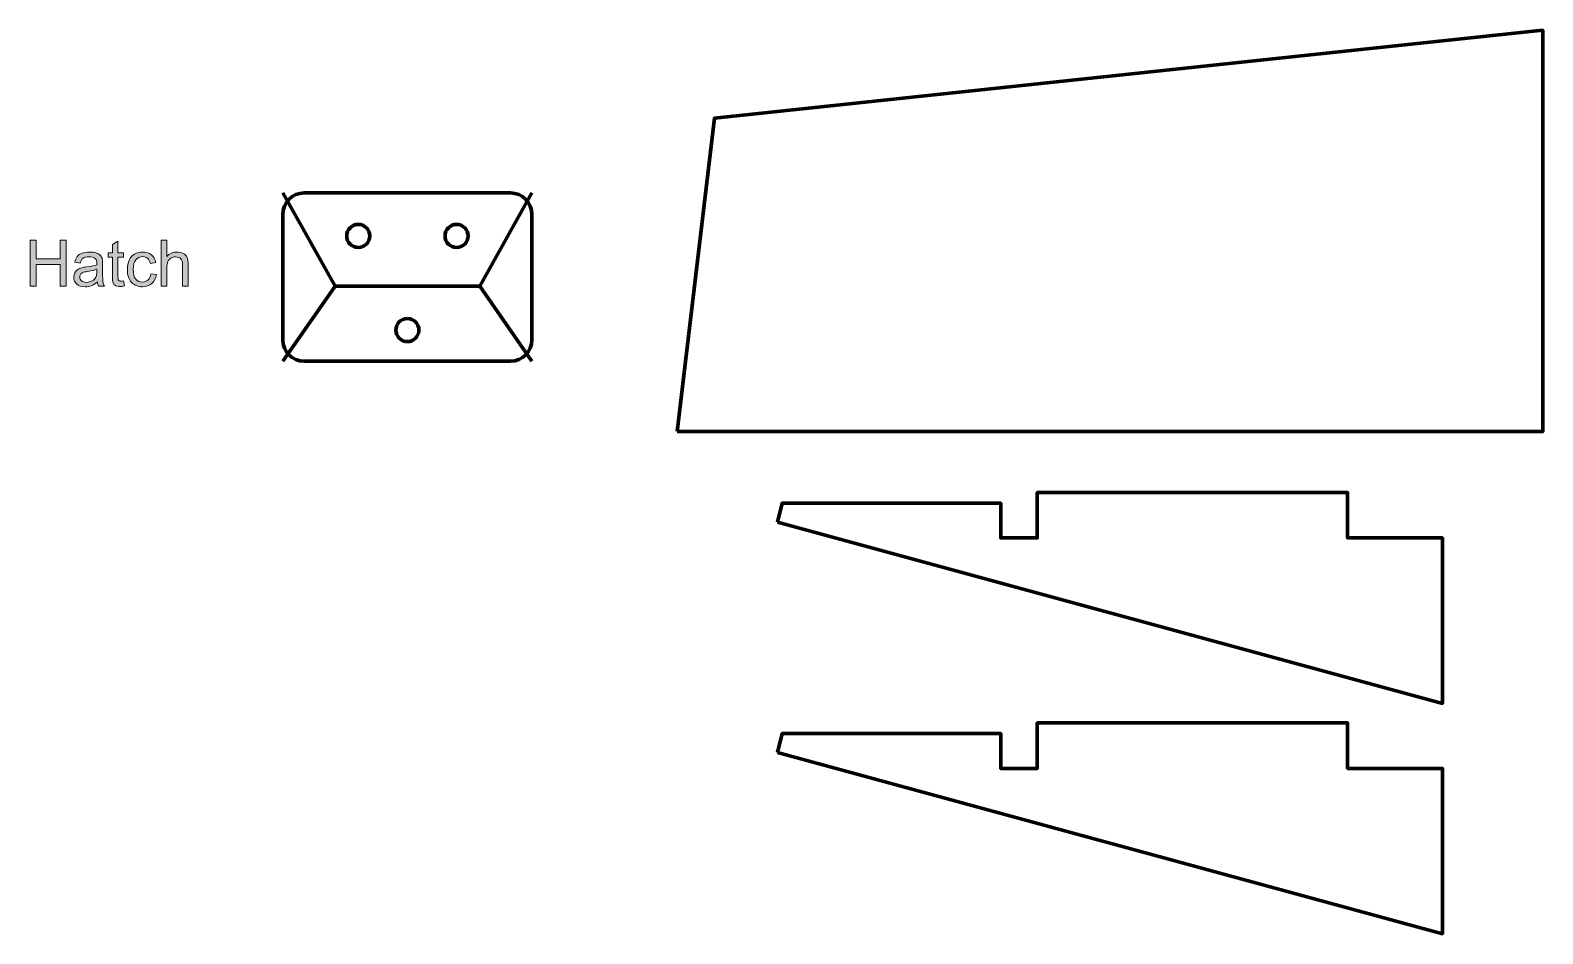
# Model space of a CAD drawing. Header units: inches. Extents: x 247 to 2765, y -1897 to -1110.
# Drawn here: x 1492.3 to 1592.1, y -1625.7 to -1566 of the extents above; entities that cross this region are included whole.
import ezdxf

# ---------------------------------------------------------------- set-up
doc = ezdxf.new("R2010")
doc.units = ezdxf.units.IN
doc.header["$MEASUREMENT"] = 0
doc.layers.add('Layer 1', color=7, linetype='Continuous')

# ---------------------------------------------------------------- blocks, each defined once
blk = doc.blocks.new('block 282')
at = {"layer": 'Layer 1', "true_color": 0x3cb54a}
h = blk.add_hatch(color=95, dxfattribs=at)
h.dxf.hatch_style = 2
h.paths.add_polyline_path([(1492.276, -1582.919), (1492.276, -1579.888), (1492.677, -1579.888), (1492.677, -1581.132), (1494.252, -1581.132), (1494.252, -1579.888), (1494.654, -1579.888), (1494.654, -1582.919), (1494.252, -1582.919), (1494.252, -1581.49), (1492.677, -1581.49), (1492.677, -1582.919)])
h = blk.add_hatch(color=95, dxfattribs=at)
h.dxf.hatch_style = 2
edge = h.paths.add_edge_path()
edge.add_spline(control_points=[(1498.439, -1582.586), (1498.439, -1582.586), (1498.493, -1582.914), (1498.493, -1582.914), (1498.388, -1582.937), (1498.294, -1582.948), (1498.212, -1582.948), (1498.077, -1582.948), (1497.972, -1582.926), (1497.897, -1582.883), (1497.822, -1582.841), (1497.771, -1582.785), (1497.741, -1582.714), (1497.71, -1582.645), (1497.695, -1582.499), (1497.695, -1582.276), (1497.695, -1582.276), (1497.695, -1581.013), (1497.695, -1581.013), (1497.695, -1581.013), (1497.422, -1581.013), (1497.422, -1581.013), (1497.422, -1581.013), (1497.422, -1580.723), (1497.422, -1580.723), (1497.422, -1580.723), (1497.695, -1580.723), (1497.695, -1580.723), (1497.695, -1580.723), (1497.695, -1580.18), (1497.695, -1580.18), (1497.695, -1580.18), (1498.065, -1579.956), (1498.065, -1579.956), (1498.065, -1579.956), (1498.065, -1580.723), (1498.065, -1580.723), (1498.065, -1580.723), (1498.439, -1580.723), (1498.439, -1580.723), (1498.439, -1580.723), (1498.439, -1581.013), (1498.439, -1581.013), (1498.439, -1581.013), (1498.065, -1581.013), (1498.065, -1581.013), (1498.065, -1581.013), (1498.065, -1582.296), (1498.065, -1582.296), (1498.065, -1582.403), (1498.072, -1582.471), (1498.085, -1582.501), (1498.098, -1582.531), (1498.12, -1582.555), (1498.15, -1582.573), (1498.18, -1582.591), (1498.221, -1582.6), (1498.276, -1582.6), (1498.318, -1582.6), (1498.372, -1582.596), (1498.439, -1582.586)], knot_values=[0, 0, 0, 0, 1, 1, 1, 2, 2, 2, 3, 3, 3, 4, 4, 4, 5, 5, 5, 6, 6, 6, 7, 7, 7, 8, 8, 8, 9, 9, 9, 10, 10, 10, 11, 11, 11, 12, 12, 12, 13, 13, 13, 14, 14, 14, 15, 15, 15, 16, 16, 16, 17, 17, 17, 18, 18, 18, 19, 19, 19, 20, 20, 20, 20], degree=3, periodic=1)
h = blk.add_hatch(color=95, dxfattribs=at)
h.dxf.hatch_style = 2
edge = h.paths.add_edge_path()
edge.add_spline(control_points=[(1500.92, -1582.919), (1500.92, -1582.919), (1500.92, -1579.888), (1500.92, -1579.888), (1500.92, -1579.888), (1501.292, -1579.888), (1501.292, -1579.888), (1501.292, -1579.888), (1501.292, -1580.975), (1501.292, -1580.975), (1501.466, -1580.774), (1501.685, -1580.674), (1501.95, -1580.674), (1502.112, -1580.674), (1502.254, -1580.706), (1502.373, -1580.769), (1502.493, -1580.833), (1502.579, -1580.923), (1502.63, -1581.036), (1502.682, -1581.148), (1502.709, -1581.312), (1502.709, -1581.528), (1502.709, -1581.528), (1502.709, -1582.919), (1502.709, -1582.919), (1502.709, -1582.919), (1502.336, -1582.919), (1502.336, -1582.919), (1502.336, -1582.919), (1502.336, -1581.528), (1502.336, -1581.528), (1502.336, -1581.342), (1502.297, -1581.206), (1502.215, -1581.122), (1502.134, -1581.038), (1502.02, -1580.995), (1501.873, -1580.995), (1501.762, -1580.995), (1501.659, -1581.024), (1501.562, -1581.081), (1501.464, -1581.138), (1501.394, -1581.216), (1501.354, -1581.313), (1501.313, -1581.411), (1501.291, -1581.546), (1501.291, -1581.718), (1501.291, -1581.718), (1501.291, -1582.919), (1501.291, -1582.919), (1501.291, -1582.919), (1500.92, -1582.919), (1500.92, -1582.919)], knot_values=[0, 0, 0, 0, 1, 1, 1, 2, 2, 2, 3, 3, 3, 4, 4, 4, 5, 5, 5, 6, 6, 6, 7, 7, 7, 8, 8, 8, 9, 9, 9, 10, 10, 10, 11, 11, 11, 12, 12, 12, 13, 13, 13, 14, 14, 14, 15, 15, 15, 16, 16, 16, 17, 17, 17, 17], degree=3, periodic=1)
h = blk.add_hatch(color=95, dxfattribs=at)
h.dxf.hatch_style = 2
edge = h.paths.add_edge_path()
edge.add_spline(control_points=[(1496.705, -1582.648), (1496.567, -1582.765), (1496.435, -1582.847), (1496.307, -1582.896), (1496.181, -1582.944), (1496.043, -1582.968), (1495.897, -1582.968), (1495.656, -1582.968), (1495.47, -1582.909), (1495.342, -1582.791), (1495.212, -1582.673), (1495.147, -1582.523), (1495.147, -1582.34), (1495.147, -1582.232), (1495.171, -1582.134), (1495.22, -1582.045), (1495.27, -1581.956), (1495.333, -1581.885), (1495.412, -1581.832), (1495.493, -1581.778), (1495.581, -1581.737), (1495.681, -1581.709), (1495.754, -1581.69), (1495.864, -1581.672), (1496.012, -1581.654), (1496.313, -1581.617), (1496.534, -1581.575), (1496.675, -1581.526), (1496.677, -1581.475), (1496.677, -1581.443), (1496.677, -1581.429), (1496.677, -1581.277), (1496.642, -1581.171), (1496.572, -1581.109), (1496.477, -1581.025), (1496.336, -1580.984), (1496.148, -1580.984), (1495.974, -1580.984), (1495.845, -1581.014), (1495.761, -1581.076), (1495.676, -1581.137), (1495.616, -1581.245), (1495.576, -1581.401), (1495.576, -1581.401), (1495.213, -1581.352), (1495.213, -1581.352), (1495.246, -1581.196), (1495.3, -1581.07), (1495.376, -1580.974), (1495.452, -1580.879), (1495.56, -1580.805), (1495.705, -1580.753), (1495.848, -1580.702), (1496.014, -1580.676), (1496.203, -1580.676), (1496.39, -1580.676), (1496.543, -1580.698), (1496.66, -1580.742), (1496.777, -1580.786), (1496.863, -1580.841), (1496.918, -1580.908), (1496.973, -1580.975), (1497.012, -1581.06), (1497.034, -1581.162), (1497.045, -1581.225), (1497.052, -1581.34), (1497.052, -1581.506), (1497.052, -1581.506), (1497.052, -1582.001), (1497.052, -1582.001), (1497.052, -1582.347), (1497.06, -1582.567), (1497.076, -1582.657), (1497.092, -1582.749), (1497.123, -1582.837), (1497.17, -1582.921), (1497.17, -1582.921), (1496.781, -1582.921), (1496.781, -1582.921), (1496.741, -1582.841), (1496.717, -1582.751), (1496.705, -1582.648)], knot_values=[0, 0, 0, 0, 1, 1, 1, 2, 2, 2, 3, 3, 3, 4, 4, 4, 5, 5, 5, 6, 6, 6, 7, 7, 7, 8, 8, 8, 9, 9, 9, 10, 10, 10, 11, 11, 11, 12, 12, 12, 13, 13, 13, 14, 14, 14, 15, 15, 15, 16, 16, 16, 17, 17, 17, 18, 18, 18, 19, 19, 19, 20, 20, 20, 21, 21, 21, 22, 22, 22, 23, 23, 23, 24, 24, 24, 25, 25, 25, 26, 26, 26, 27, 27, 27, 27], degree=3, periodic=1)
edge = h.paths.add_edge_path()
edge.add_spline(control_points=[(1496.675, -1581.817), (1496.539, -1581.871), (1496.337, -1581.919), (1496.067, -1581.957), (1495.913, -1581.979), (1495.806, -1582.004), (1495.742, -1582.031), (1495.679, -1582.059), (1495.63, -1582.099), (1495.596, -1582.153), (1495.56, -1582.206), (1495.544, -1582.264), (1495.544, -1582.33), (1495.544, -1582.428), (1495.581, -1582.512), (1495.657, -1582.577), (1495.732, -1582.643), (1495.842, -1582.676), (1495.986, -1582.676), (1496.13, -1582.676), (1496.258, -1582.645), (1496.369, -1582.582), (1496.48, -1582.519), (1496.563, -1582.433), (1496.615, -1582.324), (1496.655, -1582.241), (1496.675, -1582.116), (1496.675, -1581.952), (1496.675, -1581.952), (1496.675, -1581.817), (1496.675, -1581.817), (1496.675, -1581.817), (1496.675, -1581.817), (1496.675, -1581.817)], knot_values=[0, 0, 0, 0, 1, 1, 1, 2, 2, 2, 3, 3, 3, 4, 4, 4, 5, 5, 5, 6, 6, 6, 7, 7, 7, 8, 8, 8, 9, 9, 9, 10, 10, 10, 11, 11, 11, 11], degree=3, periodic=1)
h = blk.add_hatch(color=95, dxfattribs=at)
h.dxf.hatch_style = 2
edge = h.paths.add_edge_path()
edge.add_spline(control_points=[(1500.236, -1582.114), (1500.236, -1582.114), (1500.601, -1582.162), (1500.601, -1582.162), (1500.562, -1582.414), (1500.46, -1582.611), (1500.295, -1582.754), (1500.129, -1582.897), (1499.928, -1582.968), (1499.687, -1582.968), (1499.387, -1582.968), (1499.145, -1582.87), (1498.963, -1582.673), (1498.78, -1582.477), (1498.689, -1582.196), (1498.689, -1581.828), (1498.689, -1581.591), (1498.728, -1581.384), (1498.807, -1581.206), (1498.886, -1581.028), (1499.005, -1580.895), (1499.166, -1580.806), (1499.327, -1580.717), (1499.502, -1580.673), (1499.689, -1580.673), (1499.929, -1580.673), (1500.123, -1580.733), (1500.274, -1580.853), (1500.426, -1580.974), (1500.523, -1581.145), (1500.566, -1581.367), (1500.566, -1581.367), (1500.204, -1581.423), (1500.204, -1581.423), (1500.17, -1581.275), (1500.109, -1581.164), (1500.021, -1581.09), (1499.934, -1581.016), (1499.828, -1580.979), (1499.704, -1580.979), (1499.517, -1580.979), (1499.364, -1581.046), (1499.247, -1581.18), (1499.13, -1581.315), (1499.071, -1581.527), (1499.071, -1581.818), (1499.071, -1582.114), (1499.128, -1582.327), (1499.241, -1582.461), (1499.354, -1582.595), (1499.501, -1582.661), (1499.683, -1582.661), (1499.829, -1582.661), (1499.951, -1582.616), (1500.049, -1582.527), (1500.147, -1582.437), (1500.21, -1582.301), (1500.236, -1582.114)], knot_values=[0, 0, 0, 0, 1, 1, 1, 2, 2, 2, 3, 3, 3, 4, 4, 4, 5, 5, 5, 6, 6, 6, 7, 7, 7, 8, 8, 8, 9, 9, 9, 10, 10, 10, 11, 11, 11, 12, 12, 12, 13, 13, 13, 14, 14, 14, 15, 15, 15, 16, 16, 16, 17, 17, 17, 18, 18, 18, 19, 19, 19, 19], degree=3, periodic=1)
at = {"layer": 'Layer 1', "lineweight": 0}
blk.add_lwpolyline([(1492.276, -1582.919), (1492.276, -1579.888), (1492.677, -1579.888), (1492.677, -1581.132), (1494.252, -1581.132), (1494.252, -1579.888), (1494.654, -1579.888), (1494.654, -1582.919), (1494.252, -1582.919), (1494.252, -1581.49), (1492.677, -1581.49), (1492.677, -1582.919), (1492.276, -1582.919)], dxfattribs=at)
for points, knots in [([(1498.439, -1582.586), (1498.439, -1582.586), (1498.493, -1582.914), (1498.493, -1582.914), (1498.388, -1582.937), (1498.294, -1582.948), (1498.212, -1582.948), (1498.077, -1582.948), (1497.972, -1582.926), (1497.897, -1582.883), (1497.822, -1582.841), (1497.771, -1582.785), (1497.741, -1582.714), (1497.71, -1582.645), (1497.695, -1582.499), (1497.695, -1582.276), (1497.695, -1582.276), (1497.695, -1581.013), (1497.695, -1581.013), (1497.695, -1581.013), (1497.422, -1581.013), (1497.422, -1581.013), (1497.422, -1581.013), (1497.422, -1580.723), (1497.422, -1580.723), (1497.422, -1580.723), (1497.695, -1580.723), (1497.695, -1580.723), (1497.695, -1580.723), (1497.695, -1580.18), (1497.695, -1580.18), (1497.695, -1580.18), (1498.065, -1579.956), (1498.065, -1579.956), (1498.065, -1579.956), (1498.065, -1580.723), (1498.065, -1580.723), (1498.065, -1580.723), (1498.439, -1580.723), (1498.439, -1580.723), (1498.439, -1580.723), (1498.439, -1581.013), (1498.439, -1581.013), (1498.439, -1581.013), (1498.065, -1581.013), (1498.065, -1581.013), (1498.065, -1581.013), (1498.065, -1582.296), (1498.065, -1582.296), (1498.065, -1582.403), (1498.072, -1582.471), (1498.085, -1582.501), (1498.098, -1582.531), (1498.12, -1582.555), (1498.15, -1582.573), (1498.18, -1582.591), (1498.221, -1582.6), (1498.276, -1582.6), (1498.318, -1582.6), (1498.372, -1582.596), (1498.439, -1582.586)], [0, 0, 0, 0, 1, 1, 1, 2, 2, 2, 3, 3, 3, 4, 4, 4, 5, 5, 5, 6, 6, 6, 7, 7, 7, 8, 8, 8, 9, 9, 9, 10, 10, 10, 11, 11, 11, 12, 12, 12, 13, 13, 13, 14, 14, 14, 15, 15, 15, 16, 16, 16, 17, 17, 17, 18, 18, 18, 19, 19, 19, 20, 20, 20, 20]), ([(1500.92, -1582.919), (1500.92, -1582.919), (1500.92, -1579.888), (1500.92, -1579.888), (1500.92, -1579.888), (1501.292, -1579.888), (1501.292, -1579.888), (1501.292, -1579.888), (1501.292, -1580.975), (1501.292, -1580.975), (1501.466, -1580.774), (1501.685, -1580.674), (1501.95, -1580.674), (1502.112, -1580.674), (1502.254, -1580.706), (1502.373, -1580.769), (1502.493, -1580.833), (1502.579, -1580.923), (1502.63, -1581.036), (1502.682, -1581.148), (1502.709, -1581.312), (1502.709, -1581.528), (1502.709, -1581.528), (1502.709, -1582.919), (1502.709, -1582.919), (1502.709, -1582.919), (1502.336, -1582.919), (1502.336, -1582.919), (1502.336, -1582.919), (1502.336, -1581.528), (1502.336, -1581.528), (1502.336, -1581.342), (1502.297, -1581.206), (1502.215, -1581.122), (1502.134, -1581.038), (1502.02, -1580.995), (1501.873, -1580.995), (1501.762, -1580.995), (1501.659, -1581.024), (1501.562, -1581.081), (1501.464, -1581.138), (1501.394, -1581.216), (1501.354, -1581.313), (1501.313, -1581.411), (1501.291, -1581.546), (1501.291, -1581.718), (1501.291, -1581.718), (1501.291, -1582.919), (1501.291, -1582.919), (1501.291, -1582.919), (1500.92, -1582.919), (1500.92, -1582.919)], [0, 0, 0, 0, 1, 1, 1, 2, 2, 2, 3, 3, 3, 4, 4, 4, 5, 5, 5, 6, 6, 6, 7, 7, 7, 8, 8, 8, 9, 9, 9, 10, 10, 10, 11, 11, 11, 12, 12, 12, 13, 13, 13, 14, 14, 14, 15, 15, 15, 16, 16, 16, 17, 17, 17, 17]), ([(1496.705, -1582.648), (1496.567, -1582.765), (1496.435, -1582.847), (1496.307, -1582.896), (1496.181, -1582.944), (1496.043, -1582.968), (1495.897, -1582.968), (1495.656, -1582.968), (1495.47, -1582.909), (1495.342, -1582.791), (1495.212, -1582.673), (1495.147, -1582.523), (1495.147, -1582.34), (1495.147, -1582.232), (1495.171, -1582.134), (1495.22, -1582.045), (1495.27, -1581.956), (1495.333, -1581.885), (1495.412, -1581.832), (1495.493, -1581.778), (1495.581, -1581.737), (1495.681, -1581.709), (1495.754, -1581.69), (1495.864, -1581.672), (1496.012, -1581.654), (1496.313, -1581.617), (1496.534, -1581.575), (1496.675, -1581.526), (1496.677, -1581.475), (1496.677, -1581.443), (1496.677, -1581.429), (1496.677, -1581.277), (1496.642, -1581.171), (1496.572, -1581.109), (1496.477, -1581.025), (1496.336, -1580.984), (1496.148, -1580.984), (1495.974, -1580.984), (1495.845, -1581.014), (1495.761, -1581.076), (1495.676, -1581.137), (1495.616, -1581.245), (1495.576, -1581.401), (1495.576, -1581.401), (1495.213, -1581.352), (1495.213, -1581.352), (1495.246, -1581.196), (1495.3, -1581.07), (1495.376, -1580.974), (1495.452, -1580.879), (1495.56, -1580.805), (1495.705, -1580.753), (1495.848, -1580.702), (1496.014, -1580.676), (1496.203, -1580.676), (1496.39, -1580.676), (1496.543, -1580.698), (1496.66, -1580.742), (1496.777, -1580.786), (1496.863, -1580.841), (1496.918, -1580.908), (1496.973, -1580.975), (1497.012, -1581.06), (1497.034, -1581.162), (1497.045, -1581.225), (1497.052, -1581.34), (1497.052, -1581.506), (1497.052, -1581.506), (1497.052, -1582.001), (1497.052, -1582.001), (1497.052, -1582.347), (1497.06, -1582.567), (1497.076, -1582.657), (1497.092, -1582.749), (1497.123, -1582.837), (1497.17, -1582.921), (1497.17, -1582.921), (1496.781, -1582.921), (1496.781, -1582.921), (1496.741, -1582.841), (1496.717, -1582.751), (1496.705, -1582.648)], [0, 0, 0, 0, 1, 1, 1, 2, 2, 2, 3, 3, 3, 4, 4, 4, 5, 5, 5, 6, 6, 6, 7, 7, 7, 8, 8, 8, 9, 9, 9, 10, 10, 10, 11, 11, 11, 12, 12, 12, 13, 13, 13, 14, 14, 14, 15, 15, 15, 16, 16, 16, 17, 17, 17, 18, 18, 18, 19, 19, 19, 20, 20, 20, 21, 21, 21, 22, 22, 22, 23, 23, 23, 24, 24, 24, 25, 25, 25, 26, 26, 26, 27, 27, 27, 27]), ([(1500.236, -1582.114), (1500.236, -1582.114), (1500.601, -1582.162), (1500.601, -1582.162), (1500.562, -1582.414), (1500.46, -1582.611), (1500.295, -1582.754), (1500.129, -1582.897), (1499.928, -1582.968), (1499.687, -1582.968), (1499.387, -1582.968), (1499.145, -1582.87), (1498.963, -1582.673), (1498.78, -1582.477), (1498.689, -1582.196), (1498.689, -1581.828), (1498.689, -1581.591), (1498.728, -1581.384), (1498.807, -1581.206), (1498.886, -1581.028), (1499.005, -1580.895), (1499.166, -1580.806), (1499.327, -1580.717), (1499.502, -1580.673), (1499.689, -1580.673), (1499.929, -1580.673), (1500.123, -1580.733), (1500.274, -1580.853), (1500.426, -1580.974), (1500.523, -1581.145), (1500.566, -1581.367), (1500.566, -1581.367), (1500.204, -1581.423), (1500.204, -1581.423), (1500.17, -1581.275), (1500.109, -1581.164), (1500.021, -1581.09), (1499.934, -1581.016), (1499.828, -1580.979), (1499.704, -1580.979), (1499.517, -1580.979), (1499.364, -1581.046), (1499.247, -1581.18), (1499.13, -1581.315), (1499.071, -1581.527), (1499.071, -1581.818), (1499.071, -1582.114), (1499.128, -1582.327), (1499.241, -1582.461), (1499.354, -1582.595), (1499.501, -1582.661), (1499.683, -1582.661), (1499.829, -1582.661), (1499.951, -1582.616), (1500.049, -1582.527), (1500.147, -1582.437), (1500.21, -1582.301), (1500.236, -1582.114)], [0, 0, 0, 0, 1, 1, 1, 2, 2, 2, 3, 3, 3, 4, 4, 4, 5, 5, 5, 6, 6, 6, 7, 7, 7, 8, 8, 8, 9, 9, 9, 10, 10, 10, 11, 11, 11, 12, 12, 12, 13, 13, 13, 14, 14, 14, 15, 15, 15, 16, 16, 16, 17, 17, 17, 18, 18, 18, 19, 19, 19, 19]), ([(1496.675, -1581.817), (1496.539, -1581.871), (1496.337, -1581.919), (1496.067, -1581.957), (1495.913, -1581.979), (1495.806, -1582.004), (1495.742, -1582.031), (1495.679, -1582.059), (1495.63, -1582.099), (1495.596, -1582.153), (1495.56, -1582.206), (1495.544, -1582.264), (1495.544, -1582.33), (1495.544, -1582.428), (1495.581, -1582.512), (1495.657, -1582.577), (1495.732, -1582.643), (1495.842, -1582.676), (1495.986, -1582.676), (1496.13, -1582.676), (1496.258, -1582.645), (1496.369, -1582.582), (1496.48, -1582.519), (1496.563, -1582.433), (1496.615, -1582.324), (1496.655, -1582.241), (1496.675, -1582.116), (1496.675, -1581.952), (1496.675, -1581.952), (1496.675, -1581.817), (1496.675, -1581.817), (1496.675, -1581.817), (1496.675, -1581.817), (1496.675, -1581.817)], [0, 0, 0, 0, 1, 1, 1, 2, 2, 2, 3, 3, 3, 4, 4, 4, 5, 5, 5, 6, 6, 6, 7, 7, 7, 8, 8, 8, 9, 9, 9, 10, 10, 10, 11, 11, 11, 11])]:
    blk.add_open_spline(points, degree=3, knots=knots, dxfattribs=at)
blk = doc.blocks.new('block 288')
at = {"layer": 'Layer 1', "color": 18, "lineweight": 70, "true_color": 0x010101}
blk.add_lwpolyline([(1512.397, -1582.919), (1521.948, -1582.919)], dxfattribs=at)
blk.add_open_spline([(1523.977, -1576.774), (1524.759, -1576.774), (1525.393, -1577.408), (1525.393, -1578.191), (1525.393, -1578.191), (1525.393, -1586.474), (1525.393, -1586.474), (1525.393, -1587.257), (1524.759, -1587.89), (1523.977, -1587.89), (1523.977, -1587.89), (1510.368, -1587.89), (1510.368, -1587.89), (1509.586, -1587.89), (1508.953, -1587.257), (1508.953, -1586.474), (1508.953, -1586.474), (1508.953, -1578.191), (1508.953, -1578.191), (1508.953, -1577.408), (1509.586, -1576.774), (1510.368, -1576.774), (1510.368, -1576.774), (1523.977, -1576.774), (1523.977, -1576.774), (1523.977, -1576.774), (1523.977, -1576.774), (1523.977, -1576.774)], degree=3, knots=[0, 0, 0, 0, 1, 1, 1, 2, 2, 2, 3, 3, 3, 4, 4, 4, 5, 5, 5, 6, 6, 6, 7, 7, 7, 8, 8, 8, 9, 9, 9, 9], dxfattribs=at)
blk = doc.blocks.new('block 287')
at = {"layer": 'Layer 1', "color": 240, "lineweight": 70, "true_color": 0xec2227}
for points in [[(1508.954, -1587.89), (1512.397, -1582.919), (1508.954, -1576.774)], [(1525.393, -1587.89), (1521.948, -1582.919), (1525.393, -1576.774)]]:
    blk.add_lwpolyline(points, dxfattribs=at)
for points in [[(1513.928, -1578.851), (1514.348, -1578.851), (1514.689, -1579.191), (1514.689, -1579.611), (1514.689, -1580.031), (1514.348, -1580.372), (1513.928, -1580.372), (1513.508, -1580.372), (1513.167, -1580.031), (1513.167, -1579.611), (1513.167, -1579.191), (1513.508, -1578.851), (1513.928, -1578.851)], [(1520.418, -1578.851), (1520.838, -1578.851), (1521.178, -1579.191), (1521.178, -1579.611), (1521.178, -1580.031), (1520.838, -1580.372), (1520.418, -1580.372), (1519.997, -1580.372), (1519.657, -1580.031), (1519.657, -1579.611), (1519.657, -1579.191), (1519.997, -1578.851), (1520.418, -1578.851)], [(1517.173, -1585.068), (1517.593, -1585.068), (1517.934, -1585.409), (1517.934, -1585.829), (1517.934, -1586.249), (1517.593, -1586.589), (1517.173, -1586.589), (1516.753, -1586.589), (1516.412, -1586.249), (1516.412, -1585.829), (1516.412, -1585.409), (1516.753, -1585.068), (1517.173, -1585.068)]]:
    blk.add_open_spline(points, degree=3, knots=[0, 0, 0, 0, 1, 1, 1, 2, 2, 2, 3, 3, 3, 4, 4, 4, 4], dxfattribs=at)
at = {"layer": 'Layer 1'}
blk.add_blockref('block 288', (0, 0), dxfattribs=at)

msp = doc.modelspace()

# ---------------------------------------------------------------- linework, layer by layer
at = {"layer": 'Layer 1', "color": 18, "lineweight": 70, "true_color": 0x010101}
for points in [[(1534.978, -1592.528), (1537.459, -1571.837), (1592.128, -1566.034), (1592.128, -1592.528), (1534.978, -1592.528)], [(1541.6, -1598.512), (1541.913, -1597.261), (1556.347, -1597.261), (1556.347, -1599.553), (1558.751, -1599.553), (1558.751, -1596.554), (1579.249, -1596.554), (1579.249, -1599.553), (1585.506, -1599.553), (1585.506, -1610.473), (1541.6, -1598.512)], [(1541.6, -1613.719), (1541.913, -1612.468), (1556.347, -1612.468), (1556.347, -1614.76), (1558.751, -1614.76), (1558.751, -1611.761), (1579.249, -1611.761), (1579.249, -1614.76), (1585.506, -1614.76), (1585.506, -1625.68), (1541.6, -1613.719)]]:
    msp.add_lwpolyline(points, dxfattribs=at)

# ---------------------------------------------------------------- block references
at = {"layer": 'Layer 1'}
for name in ['block 287', 'block 282']:
    msp.add_blockref(name, (0, 0), dxfattribs=at)

doc.saveas('drawing.dxf')
